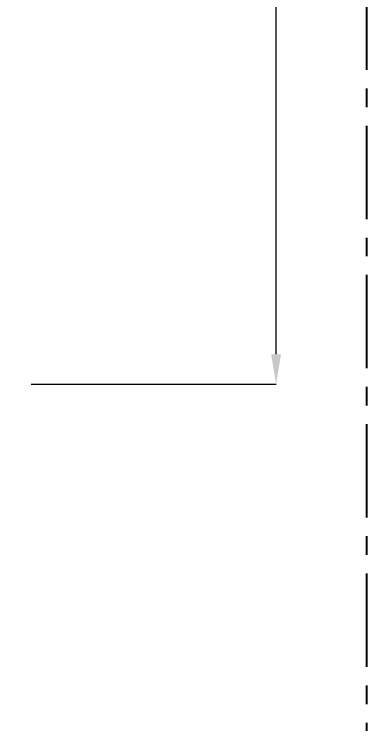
# Model space of a CAD drawing. Extents: x 0 to 948, y 0 to 695.
# Drawn here: x 534.9 to 582.2, y 340.9 to 435.9 of the extents above; entities that cross this region are included whole.
import ezdxf

# ---------------------------------------------------------------- set-up
doc = ezdxf.new("R2010")
doc.units = 0
doc.header["$LTSCALE"] = 10
doc.header["$MEASUREMENT"] = 0
doc.header["$PDMODE"] = 3
doc.header["$PDSIZE"] = -10
doc.linetypes.add('CENTER', pattern=[2, 1.25, -0.25, 0.25, -0.25])
doc.layers.get('0').update_dxf_attribs({"linetype": 'CONTINUOUS'})
doc.layers.get('DEFPOINTS').update_dxf_attribs({"linetype": 'CONTINUOUS'})
doc.layers.add('1', color=7, linetype='CONTINUOUS')
doc.styles.add('Daelim Dimension', font='')
doc.styles.get('Daelim Dimension').set_extended_font_data('나눔고딕')
doc.dimstyles.new('DEFAULT', dxfattribs={"dimscale": 2, "dimtxt": 2, "dimasz": 2, "dimexe": 0, "dimexo": 2, "dimgap": 1, "dimtad": 1, "dimdec": 0, "dimzin": 9, "dimdsep": 46, "dimtxsty": 'Daelim Dimension', "dimcen": 0.5, "dimclrd": 5, "dimclre": 5, "dimclrt": 256, "dimadec": 1, "dimazin": 0, "dimtfac": 1, "dimtdec": 0, "dimtix": 1, "dimtmove": 0, "dimatfit": 3, "dimfxl": 1, "dimtolj": 1, "dimtzin": 1, "dimlwd": 9, "dimlwe": 9, "dimarcsym": 0})

# ---------------------------------------------------------------- blocks, each defined once
blk = doc.blocks.new('*D6')
at = {"color": 5, "lineweight": 9, "ltscale": 0.5, "transparency": 16777216}
for p, q in [((361.067, 518.275), (570.001, 518.275)), ((570.001, 390.352), (570.001, 514.275)), ((537.163, 386.352), (570.001, 386.352))]:
    blk.add_line(p, q, dxfattribs=at)
at = {"color": 5, "ltscale": 0.5, "transparency": 16777216}
for points in [[(569.334, 514.275), (570.668, 514.275), (570.001, 518.275)], [(569.334, 390.352), (570.668, 390.352), (570.001, 386.352)]]:
    blk.add_solid(points, dxfattribs=at)
at = {"layer": 'DEFPOINTS', "color": 0, "ltscale": 0.5, "transparency": 16777216}
for p in [(357.067, 518.275), (570.001, 518.275), (533.163, 386.352)]:
    blk.add_point(p, dxfattribs=at)
at = {"color": 7, "lineweight": -3, "ltscale": 0.5, "transparency": 16777216, "insert": (562.55, 452.314), "char_height": 10, "attachment_point": 5, "rotation": 90, "style": 'Daelim Dimension'}
blk.add_mtext('\\A1;132', dxfattribs=at)

msp = doc.modelspace()

# ---------------------------------------------------------------- linework, layer by layer
at = {"layer": '1', "color": 1, "linetype": 'CENTER', "lineweight": -3}
msp.add_line((582.163, 248.477), (582.163, 505.101), dxfattribs=at)

# ---------------------------------------------------------------- dimensions: what is measured, and where the dimension line sits
at = {"color": 5, "lineweight": -3, "ltscale": 0.5}
dim = msp.add_linear_dim(base=(570.001, 518.275), p1=(533.163, 386.352), p2=(357.067, 518.275), angle=90, text='132', dimstyle='DEFAULT', override={"dimtxt": 5, "dimclrd": 5, "dimclre": 5, "dimclrt": 7}, dxfattribs=at)
dim.commit()
dim.dimension.update_dxf_attribs({"geometry": '*D6', "text_midpoint": (562.55, 452.314)})

doc.saveas('drawing.dxf')
